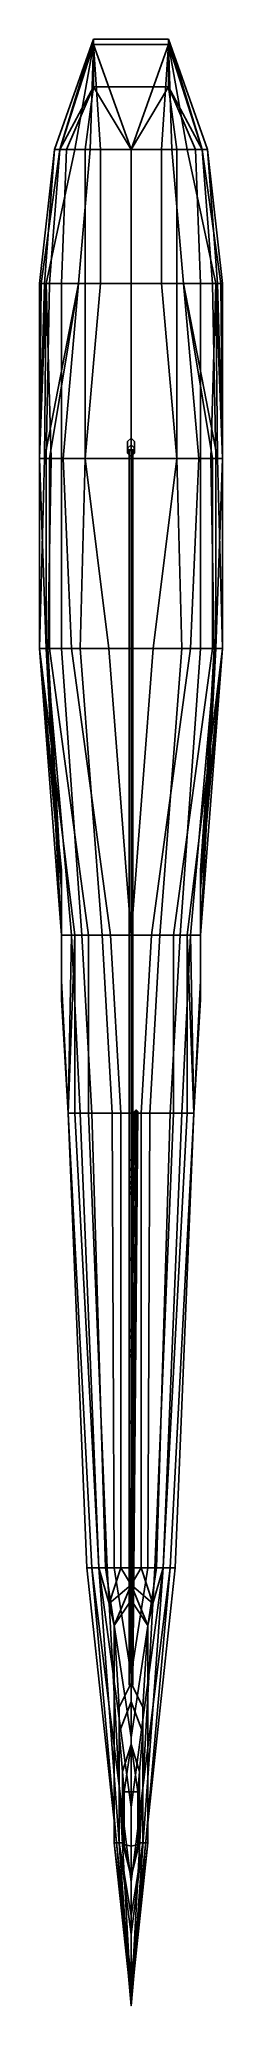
# Model space of a CAD drawing. Extents: x -0.5 to 0.5, y -6.1 to 5.5.
import ezdxf

# ---------------------------------------------------------------- set-up
doc = ezdxf.new("R2010")
doc.units = 0
doc.layers.get('0').update_dxf_attribs({"linetype": 'CONTINUOUS'})

msp = doc.modelspace()

# ---------------------------------------------------------------- linework, layer by layer
for points in [[(-0.22, 5.46, 0.07), (-0.45, 4.81), (-0.42, 4.81, 0.19), (-0.22, 5.43, 0.15)], [(-0.22, 5.46, 0.07), (-0.22, 5.46, -0.36), (-0.45, 4.81, -0.37), (-0.45, 4.81)], [(-0.22, 5.46, -0.36), (-0.22, 5.46, -0.36), (-0.42, 4.81, -0.49), (-0.45, 4.81, -0.37)], [(-0.22, 5.46, -0.36), (-0.22, 5.46, -0.36), (-0.22, 5.18, -0.51), (-0.42, 4.81, -0.49)], [(0.22, 5.46, -0.36), (-0.22, 5.46, -0.36), (-0.22, 5.46, 0.07), (0.22, 5.46, 0.07)], [(0.22, 5.46, 0.07), (-0.22, 5.46, 0.07), (-0.22, 5.43, 0.15), (0.22, 5.43, 0.15)], [(0.22, 5.18, -0.51), (-0.22, 5.18, -0.51), (-0.22, 5.46, -0.36), (0.22, 5.46, -0.36)], [(0.22, 5.18, -0.51), (0.22, 5.18, -0.51), (0.22, 5.46, -0.36), (0.42, 4.81, -0.49)], [(0.45, 4.81), (0.22, 5.46, 0.07), (0.22, 5.43, 0.15), (0.42, 4.81, 0.19)], [(0.45, 4.81, -0.37), (0.22, 5.46, -0.36), (0.22, 5.46, 0.07), (0.45, 4.81)], [(0.42, 4.81, -0.49), (0.22, 5.46, -0.36), (0.22, 5.46, -0.36), (0.45, 4.81, -0.37)], [(-0.33, 4.81, 0.46), (-0.22, 5.43, 0.15), (-0.42, 4.81, 0.19)], [(-0.24, 4.81, 0.63), (-0.22, 5.43, 0.15), (-0.33, 4.81, 0.46)], [(-0.18, 4.81, 0.65), (-0.22, 5.43, 0.15), (-0.24, 4.81, 0.63)], [(0.22, 5.43, 0.15), (-0.22, 5.43, 0.15), (0, 4.81, 0.65)], [(0, 4.81, 0.65), (-0.22, 5.43, 0.15), (-0.18, 4.81, 0.65)], [(0.18, 4.81, 0.65), (0.22, 5.43, 0.15), (0, 4.81, 0.65)], [(0.24, 4.81, 0.63), (0.22, 5.43, 0.15), (0.18, 4.81, 0.65)], [(0.33, 4.81, 0.46), (0.22, 5.43, 0.15), (0.24, 4.81, 0.63)], [(0.42, 4.81, 0.19), (0.22, 5.43, 0.15), (0.33, 4.81, 0.46)], [(-0.42, 4.81, -0.49), (-0.42, 4.81, -0.49), (-0.22, 5.18, -0.51), (-0.38, 4.81, -0.54)], [(-0.38, 4.81, -0.54), (-0.38, 4.81, -0.54), (-0.22, 5.18, -0.51), (-0.27, 4.81, -0.58)], [(-0.27, 4.81, -0.58), (-0.27, 4.81, -0.58), (-0.22, 5.18, -0.51), (0, 4.81, -0.58)], [(0, 4.81, -0.58), (0, 4.81, -0.58), (-0.22, 5.18, -0.51), (0.22, 5.18, -0.51)], [(0, 4.81, -0.58), (0, 4.81, -0.58), (0.22, 5.18, -0.51), (0.27, 4.81, -0.58)], [(0.27, 4.81, -0.58), (0.27, 4.81, -0.58), (0.22, 5.18, -0.51), (0.38, 4.81, -0.54)], [(0.38, 4.81, -0.54), (0.38, 4.81, -0.54), (0.22, 5.18, -0.51), (0.42, 4.81, -0.49)], [(-0.45, 4.81), (-0.45, 4.81, -0.37), (-0.51, 4.02, -0.37), (-0.54, 4.02)], [(-0.42, 4.81, 0.19), (-0.45, 4.81), (-0.54, 4.02), (-0.53, 4.02, 0.26)], [(-0.33, 4.81, 0.46), (-0.42, 4.81, 0.19), (-0.53, 4.02, 0.26), (-0.5, 4.02, 0.46)], [(-0.45, 4.81, -0.37), (-0.42, 4.81, -0.49), (-0.48, 4.02, -0.52), (-0.51, 4.02, -0.37)], [(-0.24, 4.81, 0.63), (-0.33, 4.81, 0.46), (-0.5, 4.02, 0.46), (-0.31, 4.02, 0.95)], [(-0.42, 4.81, -0.49), (-0.38, 4.81, -0.54), (-0.41, 4.02, -0.63), (-0.48, 4.02, -0.52)], [(-0.38, 4.81, -0.54), (-0.27, 4.81, -0.58), (-0.27, 4.02, -0.68), (-0.41, 4.02, -0.63)], [(-0.18, 4.81, 0.65), (-0.24, 4.81, 0.63), (-0.31, 4.02, 0.95), (-0.18, 4.02, 1.09)], [(0, 4.02, -0.69), (-0.27, 4.02, -0.68), (-0.27, 4.81, -0.58), (0, 4.81, -0.58)], [(0, 4.81, 0.65), (-0.18, 4.81, 0.65), (-0.18, 4.02, 1.09), (0, 4.02, 1.1)], [(0, 4.81, -0.58), (0.27, 4.81, -0.58), (0.27, 4.02, -0.68), (0, 4.02, -0.69)], [(0, 4.02, 1.1), (0.18, 4.02, 1.09), (0.18, 4.81, 0.65), (0, 4.81, 0.65)], [(0.18, 4.02, 1.09), (0.31, 4.02, 0.95), (0.24, 4.81, 0.63), (0.18, 4.81, 0.65)], [(0.31, 4.02, 0.95), (0.5, 4.02, 0.46), (0.33, 4.81, 0.46), (0.24, 4.81, 0.63)], [(0.41, 4.02, -0.63), (0.27, 4.02, -0.68), (0.27, 4.81, -0.58), (0.38, 4.81, -0.54)], [(0.5, 4.02, 0.46), (0.53, 4.02, 0.26), (0.42, 4.81, 0.19), (0.33, 4.81, 0.46)], [(0.48, 4.02, -0.52), (0.41, 4.02, -0.63), (0.38, 4.81, -0.54), (0.42, 4.81, -0.49)], [(0.53, 4.02, 0.26), (0.54, 4.02), (0.45, 4.81), (0.42, 4.81, 0.19)], [(0.51, 4.02, -0.37), (0.48, 4.02, -0.52), (0.42, 4.81, -0.49), (0.45, 4.81, -0.37)], [(0.54, 4.02), (0.51, 4.02, -0.37), (0.45, 4.81, -0.37), (0.45, 4.81)], [(-0.53, 4.02, 0.26), (-0.54, 4.02), (-0.54, 2.99), (-0.54, 2.99, 0.26)], [(-0.54, 4.02), (-0.51, 4.02, -0.37), (-0.54, 2.99, -0.17), (-0.54, 2.99)], [(-0.51, 4.02, -0.37), (-0.48, 4.02, -0.52), (-0.5, 2.99, -0.52), (-0.54, 2.99, -0.17)], [(-0.5, 4.02, 0.46), (-0.53, 4.02, 0.26), (-0.54, 2.99, 0.26), (-0.54, 2.99, 0.37)], [(-0.5, 4.02, 0.46), (-0.5, 4.02, 0.46), (-0.54, 2.99, 0.37), (-0.47, 2.99, 0.56)], [(-0.31, 4.02, 0.95), (-0.5, 4.02, 0.46), (-0.51, 2.99, 0.74), (-0.51, 2.99, 0.83)], [(-0.31, 4.02, 0.95), (-0.31, 4.02, 0.95), (-0.51, 2.99, 0.83), (-0.48, 2.99, 0.92)], [(-0.5, 4.02, 0.46), (-0.5, 4.02, 0.46), (-0.47, 2.99, 0.65), (-0.51, 2.99, 0.74)], [(-0.48, 4.02, -0.52), (-0.41, 4.02, -0.63), (-0.41, 2.99, -0.75), (-0.5, 2.99, -0.52)], [(-0.5, 4.02, 0.46), (-0.5, 4.02, 0.46), (-0.47, 2.99, 0.56), (-0.47, 2.99, 0.65)], [(-0.31, 4.02, 0.95), (-0.31, 4.02, 0.95), (-0.48, 2.99, 0.92), (-0.4, 2.99, 1.01)], [(-0.41, 4.02, -0.63), (-0.27, 4.02, -0.68), (-0.27, 2.99, -0.78), (-0.41, 2.99, -0.75)], [(-0.18, 4.02, 1.09), (-0.31, 4.02, 0.95), (-0.4, 2.99, 1.01), (-0.27, 2.99, 1.07)], [(0, 2.99, -0.79), (-0.27, 2.99, -0.78), (-0.27, 4.02, -0.68), (0, 4.02, -0.69)], [(0, 4.02, 1.1), (-0.18, 4.02, 1.09), (-0.27, 2.99, 1.07), (0, 2.99, 1.09)], [(0, 4.02, -0.69), (0.27, 4.02, -0.68), (0.27, 2.99, -0.78), (0, 2.99, -0.79)], [(0, 2.99, 1.09), (0.27, 2.99, 1.07), (0.18, 4.02, 1.09), (0, 4.02, 1.1)], [(0.27, 2.99, 1.07), (0.4, 2.99, 1.01), (0.31, 4.02, 0.95), (0.18, 4.02, 1.09)], [(0.41, 2.99, -0.75), (0.27, 2.99, -0.78), (0.27, 4.02, -0.68), (0.41, 4.02, -0.63)], [(0.51, 2.99, 0.83), (0.51, 2.99, 0.74), (0.5, 4.02, 0.46), (0.31, 4.02, 0.95)], [(0.4, 2.99, 1.01), (0.48, 2.99, 0.92), (0.31, 4.02, 0.95)], [(0.48, 2.99, 0.92), (0.51, 2.99, 0.83), (0.31, 4.02, 0.95)], [(0.5, 2.99, -0.52), (0.41, 2.99, -0.75), (0.41, 4.02, -0.63), (0.48, 4.02, -0.52)], [(0.47, 2.99, 0.56), (0.54, 2.99, 0.37), (0.5, 4.02, 0.46)], [(0.47, 2.99, 0.65), (0.47, 2.99, 0.56), (0.5, 4.02, 0.46)], [(0.51, 2.99, 0.74), (0.47, 2.99, 0.65), (0.5, 4.02, 0.46)], [(0.54, 2.99, -0.17), (0.5, 2.99, -0.52), (0.48, 4.02, -0.52), (0.51, 4.02, -0.37)], [(0.54, 2.99, 0.37), (0.54, 2.99, 0.26), (0.53, 4.02, 0.26), (0.5, 4.02, 0.46)], [(0.54, 2.99), (0.54, 2.99, -0.17), (0.51, 4.02, -0.37), (0.54, 4.02)], [(0.54, 2.99, 0.26), (0.54, 2.99), (0.54, 4.02), (0.53, 4.02, 0.26)], [(0, 3.109, 1.091), (-0.02, 3.09, 1.09), (-0.02, 3.05, 1.8), (0, 3.07, 1.8)], [(-0.02, 3.09, 1.09), (-0.02, 3.02, 1.09), (-0.02, 3.05, 1.8)], [(0, 3.07, 1.8), (-0.02, 3.05, 1.8), (0, 3.03, 1.8), (0.02, 3.05, 1.8)], [(-0.02, 3.02, 1.09), (0, 3, 1.09), (0, 3.03, 1.8), (-0.02, 3.05, 1.8)], [(0, 3.04, 1.77), (-0.01, 3.04, 1.76), (-0.01, -4.24, 2), (0, -4.24, 2.01)], [(-0.01, 3.04, 1.76), (0, 3.04, 1.75), (0, -4.24, 1.99), (-0.01, -4.24, 2)], [(0.02, 3.09, 1.09), (0, 3.109, 1.091), (0, 3.07, 1.8), (0.02, 3.05, 1.8)], [(0, 3, 1.09), (0.02, 3.02, 1.09), (0.02, 3.05, 1.8), (0, 3.03, 1.8)], [(0.01, 3.04, 1.76), (0, 3.04, 1.77), (0, -4.24, 2.01), (0.01, -4.24, 2)], [(0, 3.04, 1.75), (0.01, 3.04, 1.76), (0.01, -4.24, 2), (0, -4.24, 1.99)], [(0.02, 3.02, 1.09), (0.02, 3.09, 1.09), (0.02, 3.05, 1.8)], [(-0.54, 2.99, 0.26), (-0.54, 2.99), (-0.54, 1.87), (-0.54, 1.87, 0.24)], [(-0.54, 2.99, -0.17), (-0.5, 2.99, -0.52), (-0.5, 1.87, -0.52), (-0.54, 1.87, -0.24)], [(-0.54, 2.99), (-0.54, 2.99, -0.17), (-0.54, 1.87, -0.24), (-0.54, 1.87)], [(-0.51, 2.99, 0.83), (-0.51, 2.99, 0.74), (-0.54, 1.87, 0.6), (-0.54, 1.87, 0.7)], [(-0.54, 2.99, 0.37), (-0.54, 2.99, 0.26), (-0.54, 1.87, 0.24), (-0.5, 1.87, 0.31)], [(-0.47, 2.99, 0.56), (-0.54, 2.99, 0.37), (-0.5, 1.87, 0.31), (-0.49, 1.87, 0.4)], [(-0.51, 2.99, 0.74), (-0.47, 2.99, 0.65), (-0.49, 1.87, 0.53), (-0.54, 1.87, 0.6)], [(-0.48, 2.99, 0.92), (-0.51, 2.99, 0.83), (-0.54, 1.87, 0.7), (-0.48, 1.87, 0.79)], [(-0.5, 2.99, -0.52), (-0.41, 2.99, -0.75), (-0.41, 1.87, -0.75), (-0.5, 1.87, -0.52)], [(-0.47, 2.99, 0.65), (-0.47, 2.99, 0.56), (-0.49, 1.87, 0.4), (-0.49, 1.87, 0.53)], [(-0.4, 2.99, 1.01), (-0.48, 2.99, 0.92), (-0.48, 1.87, 0.79), (-0.35, 1.87, 0.87)], [(-0.41, 2.99, -0.75), (-0.27, 2.99, -0.78), (-0.3, 1.87, -0.81), (-0.41, 1.87, -0.75)], [(-0.27, 2.99, 1.07), (-0.4, 2.99, 1.01), (-0.35, 1.87, 0.87), (-0.13, 1.87, 0.9)], [(0, 1.87, -0.83), (-0.3, 1.87, -0.81), (-0.27, 2.99, -0.78), (0, 2.99, -0.79)], [(0, 2.99, 1.09), (-0.27, 2.99, 1.07), (-0.13, 1.87, 0.9), (0, 1.87, 0.9)], [(0, 2.99, -0.79), (0.27, 2.99, -0.78), (0.3, 1.87, -0.81), (0, 1.87, -0.83)], [(0, 1.87, 0.9), (0.13, 1.87, 0.9), (0.27, 2.99, 1.07), (0, 2.99, 1.09)], [(0.13, 1.87, 0.9), (0.35, 1.87, 0.87), (0.4, 2.99, 1.01), (0.27, 2.99, 1.07)], [(0.41, 1.87, -0.75), (0.3, 1.87, -0.81), (0.27, 2.99, -0.78), (0.41, 2.99, -0.75)], [(0.35, 1.87, 0.87), (0.48, 1.87, 0.79), (0.48, 2.99, 0.92), (0.4, 2.99, 1.01)], [(0.5, 1.87, -0.52), (0.41, 1.87, -0.75), (0.41, 2.99, -0.75), (0.5, 2.99, -0.52)], [(0.49, 1.87, 0.4), (0.5, 1.87, 0.31), (0.54, 2.99, 0.37), (0.47, 2.99, 0.56)], [(0.49, 1.87, 0.53), (0.49, 1.87, 0.4), (0.47, 2.99, 0.56), (0.47, 2.99, 0.65)], [(0.54, 1.87, 0.6), (0.49, 1.87, 0.53), (0.47, 2.99, 0.65), (0.51, 2.99, 0.74)], [(0.48, 1.87, 0.79), (0.54, 1.87, 0.7), (0.51, 2.99, 0.83), (0.48, 2.99, 0.92)], [(0.54, 1.87, -0.24), (0.5, 1.87, -0.52), (0.5, 2.99, -0.52), (0.54, 2.99, -0.17)], [(0.5, 1.87, 0.31), (0.54, 1.87, 0.24), (0.54, 2.99, 0.26), (0.54, 2.99, 0.37)], [(0.54, 1.87, 0.7), (0.54, 1.87, 0.6), (0.51, 2.99, 0.74), (0.51, 2.99, 0.83)], [(0.54, 1.87), (0.54, 1.87, -0.24), (0.54, 2.99, -0.17), (0.54, 2.99)], [(0.54, 1.87, 0.24), (0.54, 1.87), (0.54, 2.99), (0.54, 2.99, 0.26)], [(-0.48, 1.87, 0.79), (-0.54, 1.87, 0.7), (-0.33, 0.18, 0.35), (-0.25, 0.18, 0.47)], [(-0.54, 1.87, 0.6), (-0.54, 1.87, 0.6), (-0.41, 0.449, 0.239), (-0.41, 0.18, 0.35)], [(-0.54, 1.87), (-0.54, 1.87, -0.24), (-0.41, 0.56, -0.03), (-0.41, 0.449, 0.239)], [(-0.54, 1.87, -0.24), (-0.5, 1.87, -0.52), (-0.41, 0.449, -0.299), (-0.41, 0.56, -0.03)], [(-0.54, 1.87, 0.24), (-0.54, 1.87), (-0.41, 0.449, 0.239)], [(-0.5, 1.87, 0.31), (-0.54, 1.87, 0.24), (-0.41, 0.449, 0.239)], [(-0.54, 1.87, 0.6), (-0.49, 1.87, 0.53), (-0.41, 0.449, 0.239)], [(-0.54, 1.87, 0.6), (-0.54, 1.87, 0.6), (-0.41, 0.18, 0.35), (-0.33, 0.18, 0.35)], [(-0.54, 1.87, 0.6), (-0.54, 1.87, 0.6), (-0.33, 0.18, 0.35), (-0.54, 1.87, 0.7)], [(-0.5, 1.87, -0.52), (-0.41, 1.87, -0.75), (-0.29, 0.18, -0.61), (-0.35, 0.18, -0.41)], [(-0.5, 1.87, -0.52), (-0.5, 1.87, -0.52), (-0.41, 0.18, -0.41), (-0.41, 0.449, -0.299)], [(-0.49, 1.87, 0.4), (-0.5, 1.87, 0.31), (-0.41, 0.449, 0.239)], [(-0.5, 1.87, -0.52), (-0.5, 1.87, -0.52), (-0.35, 0.18, -0.41), (-0.41, 0.18, -0.41)], [(-0.49, 1.87, 0.53), (-0.49, 1.87, 0.4), (-0.41, 0.449, 0.239)], [(-0.35, 1.87, 0.87), (-0.48, 1.87, 0.79), (-0.25, 0.18, 0.47), (-0.12, 0.18, 0.56)], [(-0.41, 1.87, -0.75), (-0.3, 1.87, -0.81), (-0.17, 0.18, -0.67), (-0.29, 0.18, -0.61)], [(-0.13, 1.87, 0.9), (-0.35, 1.87, 0.87), (-0.12, 0.18, 0.56), (0, 0.18, 0.6)], [(0, 0.18, -0.68), (-0.17, 0.18, -0.67), (-0.3, 1.87, -0.81), (0, 1.87, -0.83)], [(0, 1.87, 0.9), (-0.13, 1.87, 0.9), (0, 0.18, 0.6)], [(0, 1.87, -0.83), (0.3, 1.87, -0.81), (0.17, 0.18, -0.67), (0, 0.18, -0.68)], [(0, 0.18, 0.6), (0.12, 0.18, 0.56), (0.35, 1.87, 0.87), (0.13, 1.87, 0.9)], [(0, 0.18, 0.6), (0, 0.18, 0.6), (0.13, 1.87, 0.9), (0, 1.87, 0.9)], [(0.12, 0.18, 0.56), (0.25, 0.18, 0.47), (0.48, 1.87, 0.79), (0.35, 1.87, 0.87)], [(0.29, 0.18, -0.61), (0.17, 0.18, -0.67), (0.3, 1.87, -0.81), (0.41, 1.87, -0.75)], [(0.25, 0.18, 0.47), (0.33, 0.18, 0.35), (0.54, 1.87, 0.7), (0.48, 1.87, 0.79)], [(0.35, 0.18, -0.41), (0.29, 0.18, -0.61), (0.41, 1.87, -0.75), (0.5, 1.87, -0.52)], [(0.33, 0.18, 0.35), (0.41, 0.18, 0.35), (0.54, 1.87, 0.7)], [(0.41, 0.18, -0.41), (0.35, 0.18, -0.41), (0.5, 1.87, -0.52)], [(0.41, 0.18, 0.35), (0.41, 0.449, 0.239), (0.54, 1.87, 0.6), (0.54, 1.87, 0.7)], [(0.41, 0.449, 0.239), (0.41, 0.56, -0.03), (0.5, 1.87, 0.31), (0.49, 1.87, 0.4)], [(0.41, 0.56, -0.03), (0.41, 0.449, -0.299), (0.5, 1.87, -0.52), (0.54, 1.87, -0.24)], [(0.41, 0.449, -0.299), (0.41, 0.18, -0.41), (0.5, 1.87, -0.52)], [(0.41, 0.56, -0.03), (0.41, 0.56, -0.03), (0.54, 1.87, -0.24), (0.54, 1.87)], [(0.41, 0.56, -0.03), (0.41, 0.56, -0.03), (0.54, 1.87), (0.54, 1.87, 0.24)], [(0.41, 0.56, -0.03), (0.41, 0.56, -0.03), (0.54, 1.87, 0.24), (0.5, 1.87, 0.31)], [(0.41, 0.449, 0.239), (0.41, 0.449, 0.239), (0.49, 1.87, 0.4), (0.49, 1.87, 0.53)], [(0.41, 0.449, 0.239), (0.41, 0.449, 0.239), (0.49, 1.87, 0.53), (0.54, 1.87, 0.6)], [(-0.41, 0.56, -0.03), (-0.41, 0.449, -0.299), (-0.41, 0.18, -0.41), (-0.41, 0.449, 0.239)], [(0.41, 0.449, -0.299), (0.41, 0.56, -0.03), (0.41, 0.449, 0.239), (0.41, 0.18, -0.41)], [(-0.41, 0.449, 0.239), (-0.41, 0.18, -0.41), (-0.41, -0.089, -0.299), (-0.41, 0.18, 0.35)], [(0.41, 0.18, -0.41), (0.41, 0.449, 0.239), (0.41, 0.18, 0.35), (0.41, -0.089, -0.299)], [(-0.37, -0.87, 0.16), (-0.33, 0.18, 0.35), (-0.41, 0.18, 0.35), (-0.41, -0.089, 0.239)], [(-0.35, 0.18, -0.41), (-0.37, -0.87, -0.25), (-0.41, -0.089, -0.299), (-0.41, 0.18, -0.41)], [(-0.41, 0.18, 0.35), (-0.41, -0.089, -0.299), (-0.41, -0.2, -0.03), (-0.41, -0.089, 0.239)], [(-0.33, 0.18, 0.35), (-0.33, 0.18, 0.35), (-0.37, -0.87, 0.16), (-0.33, -0.87, 0.31)], [(-0.35, 0.18, -0.41), (-0.35, 0.18, -0.41), (-0.3, -0.87, -0.41), (-0.37, -0.87, -0.25)], [(-0.35, 0.18, -0.41), (-0.29, 0.18, -0.61), (-0.23, -0.87, -0.5), (-0.3, -0.87, -0.41)], [(-0.25, 0.18, 0.47), (-0.33, 0.18, 0.35), (-0.33, -0.87, 0.31), (-0.25, -0.87, 0.44)], [(-0.29, 0.18, -0.61), (-0.17, 0.18, -0.67), (-0.11, -0.87, -0.55), (-0.23, -0.87, -0.5)], [(-0.12, 0.18, 0.56), (-0.25, 0.18, 0.47), (-0.25, -0.87, 0.44), (-0.06, -0.87, 0.55)], [(0, -0.87, -0.58), (-0.11, -0.87, -0.55), (-0.17, 0.18, -0.67), (0, 0.18, -0.68)], [(0, 0.18, 0.6), (-0.12, 0.18, 0.56), (-0.06, -0.87, 0.55), (0, -0.87, 0.56)], [(0, 0.18, -0.68), (0.17, 0.18, -0.67), (0.11, -0.87, -0.55), (0, -0.87, -0.58)], [(0, -0.87, 0.56), (0.06, -0.87, 0.55), (0.12, 0.18, 0.56), (0, 0.18, 0.6)], [(0.06, -0.87, 0.55), (0.25, -0.87, 0.44), (0.25, 0.18, 0.47), (0.12, 0.18, 0.56)], [(0.23, -0.87, -0.5), (0.11, -0.87, -0.55), (0.17, 0.18, -0.67), (0.29, 0.18, -0.61)], [(0.3, -0.87, -0.41), (0.23, -0.87, -0.5), (0.29, 0.18, -0.61), (0.35, 0.18, -0.41)], [(0.25, -0.87, 0.44), (0.33, -0.87, 0.31), (0.33, 0.18, 0.35), (0.25, 0.18, 0.47)], [(0.37, -0.87, -0.25), (0.3, -0.87, -0.41), (0.35, 0.18, -0.41)], [(0.41, -0.089, 0.239), (0.41, 0.18, 0.35), (0.33, 0.18, 0.35), (0.37, -0.87, 0.16)], [(0.41, 0.18, -0.41), (0.41, -0.089, -0.299), (0.37, -0.87, -0.25), (0.35, 0.18, -0.41)], [(0.41, -0.089, -0.299), (0.41, 0.18, 0.35), (0.41, -0.089, 0.239), (0.41, -0.2, -0.03)], [(-0.37, -0.87), (-0.37, -0.87, 0.16), (-0.41, -0.089, 0.239), (-0.41, -0.2, -0.03)], [(-0.37, -0.87, -0.25), (-0.37, -0.87), (-0.41, -0.2, -0.03), (-0.41, -0.089, -0.299)], [(0.41, -0.2, -0.03), (0.41, -0.089, 0.239), (0.37, -0.87, 0.16), (0.37, -0.87)], [(0.41, -0.089, -0.299), (0.41, -0.2, -0.03), (0.37, -0.87), (0.37, -0.87, -0.25)], [(-0.33, -0.87, 0.31), (-0.37, -0.87, 0.16), (-0.23, -3.55, 0.16), (-0.19, -3.55, 0.31)], [(-0.37, -0.87, -0.25), (-0.3, -0.87, -0.41), (-0.19, -3.55, -0.2), (-0.23, -3.55, -0.13)], [(-0.37, -0.87, 0.16), (-0.37, -0.87), (-0.26, -3.55), (-0.23, -3.55, 0.16)], [(-0.37, -0.87), (-0.37, -0.87, -0.25), (-0.23, -3.55, -0.13), (-0.26, -3.55)], [(-0.25, -0.87, 0.44), (-0.33, -0.87, 0.31), (-0.19, -3.55, 0.31), (-0.14, -3.55, 0.38)], [(-0.3, -0.87, -0.41), (-0.23, -0.87, -0.5), (-0.15, -3.55, -0.26), (-0.19, -3.55, -0.2)], [(-0.06, -0.87, 0.55), (-0.25, -0.87, 0.44), (-0.14, -3.55, 0.38), (-0.06, -3.55, 0.43)], [(-0.23, -0.87, -0.5), (-0.11, -0.87, -0.55), (-0.1, -3.55, -0.31), (-0.15, -3.55, -0.26)], [(0, -3.55, -0.35), (-0.1, -3.55, -0.31), (-0.11, -0.87, -0.55), (0, -0.87, -0.58)], [(0, -0.87, 0.56), (-0.06, -0.87, 0.55), (-0.06, -3.55, 0.43), (0, -3.55, 0.44)], [(0.03, -0.85, 0.62), (0.02, -0.86, 0.62), (-0.01, -4.24, 2), (0, -4.24, 2.01)], [(0.02, -0.86, 0.62), (0.03, -0.87, 0.62), (0, -4.24, 1.99), (-0.01, -4.24, 2)], [(0.04, -0.86, 0.62), (0.03, -0.85, 0.62), (0, -4.24, 2.01), (0.01, -4.24, 2)], [(0.03, -0.87, 0.62), (0.04, -0.86, 0.62), (0.01, -4.24, 2), (0, -4.24, 1.99)], [(0, -0.87, -0.58), (0.11, -0.87, -0.55), (0.1, -3.55, -0.31), (0, -3.55, -0.35)], [(0, -3.55, 0.44), (0.06, -3.55, 0.43), (0.06, -0.87, 0.55), (0, -0.87, 0.56)], [(0.03, -0.85, 0.52), (0.02, -0.86, 0.52), (0.02, -0.86, 0.62), (0.03, -0.85, 0.62)], [(0.02, -0.86, 0.52), (0.03, -0.87, 0.52), (0.03, -0.87, 0.62), (0.02, -0.86, 0.62)], [(0.04, -0.86, 0.52), (0.03, -0.85, 0.52), (0.03, -0.85, 0.62), (0.04, -0.86, 0.62)], [(0.03, -0.87, 0.52), (0.04, -0.86, 0.52), (0.04, -0.86, 0.62), (0.03, -0.87, 0.62)], [(0.06, -3.55, 0.43), (0.14, -3.55, 0.38), (0.25, -0.87, 0.44), (0.06, -0.87, 0.55)], [(0.15, -3.55, -0.26), (0.1, -3.55, -0.31), (0.11, -0.87, -0.55), (0.23, -0.87, -0.5)], [(0.14, -3.55, 0.38), (0.19, -3.55, 0.31), (0.33, -0.87, 0.31), (0.25, -0.87, 0.44)], [(0.19, -3.55, -0.2), (0.15, -3.55, -0.26), (0.23, -0.87, -0.5), (0.3, -0.87, -0.41)], [(0.23, -3.55, -0.13), (0.19, -3.55, -0.2), (0.3, -0.87, -0.41), (0.37, -0.87, -0.25)], [(0.19, -3.55, 0.31), (0.23, -3.55, 0.16), (0.37, -0.87, 0.16), (0.33, -0.87, 0.31)], [(0.23, -3.55, 0.16), (0.26, -3.55), (0.37, -0.87), (0.37, -0.87, 0.16)], [(0.26, -3.55), (0.23, -3.55, -0.13), (0.37, -0.87, -0.25), (0.37, -0.87)], [(0, -1.2, -1.27), (-0.01, -1.21, -1.26), (-0.01, -1.15, -0.55), (0, -1.141, -0.557)], [(-0.01, -1.21, -1.26), (-0.01, -1.24, -1.25), (-0.01, -1.19, -0.54), (-0.01, -1.15, -0.55)], [(0.01, -1.21, -1.26), (0, -1.2, -1.27), (0, -1.141, -0.557), (0.01, -1.15, -0.55)], [(0.01, -1.24, -1.25), (0.01, -1.21, -1.26), (0.01, -1.15, -0.55), (0.01, -1.19, -0.54)], [(-0.01, -1.24, -1.25), (0, -1.25, -1.24), (0, -1.201, -0.552), (-0.01, -1.19, -0.54)], [(0, -1.27, -1.29), (-0.01, -1.28, -1.28), (-0.01, -1.21, -1.26), (0, -1.2, -1.27)], [(-0.01, -1.28, -1.28), (-0.01, -1.28, -1.28), (-0.01, -1.24, -1.25), (-0.01, -1.21, -1.26)], [(-0.01, -1.28, -1.28), (0, -1.29, -1.27), (0, -1.25, -1.24), (-0.01, -1.24, -1.25)], [(0, -1.27, -1.29), (0.01, -1.28, -1.28), (0, -1.29, -1.27), (-0.01, -1.28, -1.28)], [(0, -1.25, -1.24), (0.01, -1.24, -1.25), (0.01, -1.19, -0.54), (0, -1.201, -0.552)], [(0.01, -1.28, -1.28), (0, -1.27, -1.29), (0, -1.2, -1.27), (0.01, -1.21, -1.26)], [(0, -1.29, -1.27), (0.01, -1.28, -1.28), (0.01, -1.24, -1.25), (0, -1.25, -1.24)], [(0.01, -1.28, -1.28), (0.01, -1.28, -1.28), (0.01, -1.21, -1.26), (0.01, -1.24, -1.25)], [(0, -1.3, -0.61), (-0.01, -1.31, -0.599), (-0.01, -1.31, -0.52), (0, -1.3, -0.543)], [(0, -2.2, -0.531), (-0.01, -2.19, -0.522), (-0.01, -1.31, -0.599), (0, -1.3, -0.61)], [(-0.01, -1.31, -0.599), (0, -1.32, -0.588), (0, -1.32, -0.541), (-0.01, -1.31, -0.52)], [(-0.01, -2.19, -0.522), (0, -2.18, -0.513), (0, -1.32, -0.588), (-0.01, -1.31, -0.599)], [(0, -1.33, -0.587), (-0.01, -1.34, -0.596), (-0.01, -1.34, -0.52), (0, -1.33, -0.541)], [(-0.01, -1.34, -0.596), (0, -1.35, -0.586), (0, -1.35, -0.539), (-0.01, -1.34, -0.52)], [(0.01, -1.31, -0.599), (0, -1.3, -0.61), (0, -1.3, -0.543), (0.01, -1.31, -0.52)], [(0.01, -2.19, -0.522), (0, -2.2, -0.531), (0, -1.3, -0.61), (0.01, -1.31, -0.599)], [(0, -1.32, -0.588), (0.01, -1.31, -0.599), (0.01, -1.31, -0.52), (0, -1.32, -0.541)], [(0, -2.18, -0.513), (0.01, -2.19, -0.522), (0.01, -1.31, -0.599), (0, -1.32, -0.588)], [(0.01, -1.34, -0.596), (0, -1.33, -0.587), (0, -1.33, -0.541), (0.01, -1.34, -0.52)], [(0, -1.35, -0.586), (0.01, -1.34, -0.596), (0.01, -1.34, -0.52), (0, -1.35, -0.539)], [(0, -1.72, -0.553), (-0.01, -1.73, -0.562), (-0.01, -1.73, -0.49), (0, -1.72, -0.507)], [(-0.01, -1.73, -0.562), (0, -1.74, -0.551), (0, -1.74, -0.505), (-0.01, -1.73, -0.49)], [(0.01, -1.73, -0.562), (0, -1.72, -0.553), (0, -1.72, -0.507), (0.01, -1.73, -0.49)], [(0, -1.74, -0.551), (0.01, -1.73, -0.562), (0.01, -1.73, -0.49), (0, -1.74, -0.505)], [(0, -2.14, -0.516), (-0.01, -2.15, -0.525), (-0.01, -2.15, -0.45), (0, -2.14, -0.471)], [(-0.01, -2.15, -0.525), (0, -2.16, -0.514), (0, -2.16, -0.469), (-0.01, -2.15, -0.45)], [(0, -2.18, -0.513), (-0.01, -2.19, -0.522), (-0.01, -2.19, -0.45), (0, -2.18, -0.468)], [(-0.01, -2.19, -0.522), (0, -2.2, -0.531), (0, -2.2, -0.466), (-0.01, -2.19, -0.45)], [(0.01, -2.15, -0.525), (0, -2.14, -0.516), (0, -2.14, -0.471), (0.01, -2.15, -0.45)], [(0, -2.16, -0.514), (0.01, -2.15, -0.525), (0.01, -2.15, -0.45), (0, -2.16, -0.469)], [(0.01, -2.19, -0.522), (0, -2.18, -0.513), (0, -2.18, -0.468), (0.01, -2.19, -0.45)], [(0, -2.2, -0.531), (0.01, -2.19, -0.522), (0.01, -2.19, -0.45), (0, -2.2, -0.466)], [(0, -2.26, -0.52), (-0.01, -2.27, -0.509), (-0.01, -2.27, -0.43), (0, -2.26, -0.461)], [(0, -3.16, -0.441), (-0.01, -3.15, -0.432), (-0.01, -2.27, -0.509), (0, -2.26, -0.52)], [(-0.01, -2.27, -0.509), (0, -2.28, -0.498), (0, -2.28, -0.459), (-0.01, -2.27, -0.43)], [(-0.01, -3.15, -0.432), (0, -3.14, -0.423), (0, -2.28, -0.498), (-0.01, -2.27, -0.509)], [(0, -2.29, -0.497), (-0.01, -2.3, -0.506), (-0.01, -2.3, -0.43), (0, -2.29, -0.458)], [(-0.01, -2.3, -0.506), (0, -2.31, -0.496), (0, -2.31, -0.456), (-0.01, -2.3, -0.43)], [(0.01, -2.27, -0.509), (0, -2.26, -0.52), (0, -2.26, -0.461), (0.01, -2.27, -0.43)], [(0.01, -3.15, -0.432), (0, -3.16, -0.441), (0, -2.26, -0.52), (0.01, -2.27, -0.509)], [(0, -2.28, -0.498), (0.01, -2.27, -0.509), (0.01, -2.27, -0.43), (0, -2.28, -0.459)], [(0, -3.14, -0.423), (0.01, -3.15, -0.432), (0.01, -2.27, -0.509), (0, -2.28, -0.498)], [(0.01, -2.3, -0.506), (0, -2.29, -0.497), (0, -2.29, -0.458), (0.01, -2.3, -0.43)], [(0, -2.31, -0.496), (0.01, -2.3, -0.506), (0.01, -2.3, -0.43), (0, -2.31, -0.456)], [(0, -2.68, -0.463), (-0.01, -2.69, -0.472), (-0.01, -2.69, -0.4), (0, -2.68, -0.425)], [(-0.01, -2.69, -0.472), (0, -2.7, -0.461), (0, -2.7, -0.423), (-0.01, -2.69, -0.4)], [(0.01, -2.69, -0.472), (0, -2.68, -0.463), (0, -2.68, -0.425), (0.01, -2.69, -0.4)], [(0, -2.7, -0.461), (0.01, -2.69, -0.472), (0.01, -2.69, -0.4), (0, -2.7, -0.423)], [(0, -3.1, -0.426), (-0.01, -3.11, -0.435), (-0.01, -3.11, -0.36), (0, -3.1, -0.389)], [(-0.01, -3.11, -0.435), (0, -3.12, -0.424), (0, -3.12, -0.387), (-0.01, -3.11, -0.36)], [(0.01, -3.11, -0.435), (0, -3.1, -0.426), (0, -3.1, -0.389), (0.01, -3.11, -0.36)], [(0, -3.12, -0.424), (0.01, -3.11, -0.435), (0.01, -3.11, -0.36), (0, -3.12, -0.387)], [(0, -3.14, -0.423), (-0.01, -3.15, -0.432), (-0.01, -3.15, -0.36), (0, -3.14, -0.385)], [(-0.01, -3.15, -0.432), (0, -3.16, -0.441), (0, -3.16, -0.383), (-0.01, -3.15, -0.36)], [(0.01, -3.15, -0.432), (0, -3.14, -0.423), (0, -3.14, -0.385), (0.01, -3.15, -0.36)], [(0, -3.16, -0.441), (0.01, -3.15, -0.432), (0.01, -3.15, -0.36), (0, -3.16, -0.383)], [(-0.23, -3.55, 0.16), (-0.26, -3.55), (0, -5.97), (0, -6.13, 0.09)], [(-0.26, -3.55), (-0.23, -3.55, -0.13), (0, -5.4, -0.13), (0, -5.97)], [(-0.19, -3.55, 0.31), (-0.23, -3.55, 0.16), (0, -6.13, 0.09), (0, -6.13, 0.2)], [(-0.23, -3.55, -0.13), (-0.19, -3.55, -0.2), (0, -4.96, -0.2), (0, -5.4, -0.13)], [(-0.19, -3.55, -0.2), (-0.15, -3.55, -0.26), (0, -4.55, -0.26), (0, -4.96, -0.2)], [(-0.128, -3.76, 0.37), (-0.19, -3.55, 0.31), (0, -6.13, 0.2), (0, -6.1, 0.26)], [(-0.19, -3.55, 0.31), (-0.128, -3.76, 0.37), (-0.14, -3.55, 0.38)], [(-0.15, -3.55, -0.26), (-0.1, -3.55, -0.31), (0, -4.18, -0.31), (0, -4.55, -0.26)], [(-0.14, -3.55, 0.38), (-0.128, -3.76, 0.37), (-0.06, -3.55, 0.43)], [(-0.06, -3.55, 0.43), (-0.128, -3.76, 0.37), (0, -3.65, 0.438)], [(0, -3.74, -0.35), (0, -4.18, -0.31), (-0.1, -3.55, -0.31), (0, -3.55, -0.35)], [(0, -3.55, 0.44), (-0.06, -3.55, 0.43), (0, -3.65, 0.438)], [(0, -6.13, 0.2), (0, -6.13, 0.09), (0.23, -3.55, 0.16), (0.19, -3.55, 0.31)], [(0, -6.13, 0.09), (0, -5.97), (0.26, -3.55), (0.23, -3.55, 0.16)], [(0, -6.1, 0.26), (0, -6.13, 0.2), (0.19, -3.55, 0.31), (0.128, -3.76, 0.37)], [(0, -4.55, -0.26), (0, -4.18, -0.31), (0.1, -3.55, -0.31), (0.15, -3.55, -0.26)], [(0, -3.55, -0.35), (0.1, -3.55, -0.31), (0, -4.18, -0.31), (0, -3.74, -0.35)], [(0, -5.4, -0.13), (0, -4.96, -0.2), (0.19, -3.55, -0.2), (0.23, -3.55, -0.13)], [(0, -5.97), (0, -5.4, -0.13), (0.23, -3.55, -0.13), (0.26, -3.55)], [(0, -4.96, -0.2), (0, -4.55, -0.26), (0.15, -3.55, -0.26), (0.19, -3.55, -0.2)], [(0, -3.65, 0.438), (0, -3.65, 0.438), (0.06, -3.55, 0.43), (0, -3.55, 0.44)], [(0, -3.65, 0.438), (0, -3.65, 0.438), (0.128, -3.76, 0.37), (0.06, -3.55, 0.43)], [(0.06, -3.55, 0.43), (0.06, -3.55, 0.43), (0.128, -3.76, 0.37), (0.14, -3.55, 0.38)], [(0.14, -3.55, 0.38), (0.14, -3.55, 0.38), (0.128, -3.76, 0.37), (0.19, -3.55, 0.31)], [(0, -3.65, 0.438), (-0.128, -3.76, 0.37), (-0.1, -3.89, 0.6)], [(0, -3.74, 0.6), (0, -3.65, 0.438), (0, -3.65, 0.438), (-0.1, -3.89, 0.6)], [(0.1, -3.89, 0.6), (0, -3.65, 0.438), (0, -3.65, 0.438), (0, -3.74, 0.6)], [(0.1, -3.89, 0.6), (0.1, -3.89, 0.6), (0.128, -3.76, 0.37), (0, -3.65, 0.438)], [(-0.128, -3.76, 0.37), (0, -6.1, 0.26), (-0.1, -5.17, 0.6), (-0.1, -3.89, 0.6)], [(0, -4.23, 2.04), (0, -3.74, 0.6), (-0.1, -3.89, 0.6), (-0.07, -4.37, 2.04)], [(0.07, -4.37, 2.04), (0.1, -3.89, 0.6), (0, -3.74, 0.6), (0, -4.23, 2.04)], [(0.1, -5.17, 0.6), (0, -6.1, 0.26), (0.128, -3.76, 0.37), (0.1, -3.89, 0.6)], [(-0.1, -3.89, 0.6), (-0.1, -5.17, 0.6), (-0.07, -5.17, 2.04), (-0.07, -4.37, 2.04)], [(0.07, -5.17, 2.04), (0.1, -5.17, 0.6), (0.1, -3.89, 0.6), (0.07, -4.37, 2.04)], [(0, -4.34, 2.25), (0, -4.23, 2.04), (-0.07, -4.37, 2.04), (-0.07, -4.52, 2.25)], [(0.07, -4.52, 2.25), (0.07, -4.37, 2.04), (0, -4.23, 2.04), (0, -4.34, 2.25)], [(0, -4.59, 2.46), (0, -4.34, 2.25), (-0.07, -4.52, 2.25), (-0.05, -4.75, 2.46)], [(-0.07, -4.37, 2.04), (-0.07, -5.17, 2.04), (-0.07, -5.17, 2.25), (-0.07, -4.52, 2.25)], [(0.05, -4.75, 2.46), (0.07, -4.52, 2.25), (0, -4.34, 2.25), (0, -4.59, 2.46)], [(0.07, -5.17, 2.25), (0.07, -5.17, 2.04), (0.07, -4.37, 2.04), (0.07, -4.52, 2.25)], [(-0.07, -4.52, 2.25), (-0.07, -5.17, 2.25), (-0.05, -5.17, 2.46), (-0.05, -4.75, 2.46)], [(0.05, -5.17, 2.46), (0.07, -5.17, 2.25), (0.07, -4.52, 2.25), (0.05, -4.75, 2.46)], [(-0.04, -4.87, 2.55), (0, -4.59, 2.46), (-0.05, -4.75, 2.46), (-0.04, -4.87, 2.55)], [(0, -4.59, 2.46), (-0.04, -4.87, 2.55), (0, -4.87, 2.56), (0, -4.59, 2.46)], [(0.04, -4.87, 2.55), (0.05, -4.75, 2.46), (0, -4.59, 2.46), (0.04, -4.87, 2.55)], [(0, -4.59, 2.46), (0, -4.87, 2.56), (0.04, -4.87, 2.55), (0, -4.59, 2.46)], [(-0.05, -4.75, 2.46), (-0.05, -5.17, 2.46), (-0.04, -5.18, 2.55), (-0.04, -4.87, 2.55)], [(0.04, -5.18, 2.55), (0.05, -5.17, 2.46), (0.05, -4.75, 2.46), (0.04, -4.87, 2.55)], [(-0.04, -4.87, 2.55), (-0.04, -5.18, 2.55), (0, -5.19, 2.56), (0, -4.87, 2.56)], [(0, -4.87, 2.56), (0, -5.19, 2.56), (0.04, -5.18, 2.55), (0.04, -4.87, 2.55)], [(-0.07, -5.17, 2.04), (-0.1, -5.17, 0.6), (0, -6.03, 0.6), (0, -5.71, 2.04)], [(-0.1, -5.17, 0.6), (0, -6.06, 0.39), (0, -6.06, 0.39), (0, -6.03, 0.6)], [(-0.1, -5.17, 0.6), (0, -6.08, 0.37), (0, -6.08, 0.37), (0, -6.06, 0.39)], [(-0.1, -5.17, 0.6), (0, -6.1, 0.26), (0, -6.1, 0.26), (0, -6.08, 0.37)], [(-0.05, -5.17, 2.46), (-0.07, -5.17, 2.25), (0, -5.6, 2.25), (0, -5.37, 2.46)], [(-0.07, -5.17, 2.25), (-0.07, -5.17, 2.04), (0, -5.71, 2.04), (0, -5.6, 2.25)], [(-0.04, -5.18, 2.55), (-0.05, -5.17, 2.46), (0, -5.37, 2.46), (-0.04, -5.18, 2.55)], [(0, -5.19, 2.56), (-0.04, -5.18, 2.55), (0, -5.37, 2.46), (0, -5.19, 2.56)], [(0, -5.71, 2.04), (0, -6.03, 0.6), (0.1, -5.17, 0.6), (0.07, -5.17, 2.04)], [(0, -5.6, 2.25), (0, -5.71, 2.04), (0.07, -5.17, 2.04), (0.07, -5.17, 2.25)], [(0, -5.37, 2.46), (0, -5.6, 2.25), (0.07, -5.17, 2.25), (0.05, -5.17, 2.46)], [(0.04, -5.18, 2.55), (0, -5.37, 2.46), (0.05, -5.17, 2.46), (0.04, -5.18, 2.55)], [(0, -6.03, 0.6), (0, -6.06, 0.39), (0, -6.06, 0.39), (0.1, -5.17, 0.6)], [(0, -6.06, 0.39), (0, -6.08, 0.37), (0, -6.08, 0.37), (0.1, -5.17, 0.6)], [(0, -6.08, 0.37), (0, -6.1, 0.26), (0, -6.1, 0.26), (0.1, -5.17, 0.6)], [(0, -5.19, 2.56), (0, -5.37, 2.46), (0.04, -5.18, 2.55), (0, -5.19, 2.56)]]:
    msp.add_3dface(points)

doc.saveas('drawing.dxf')
